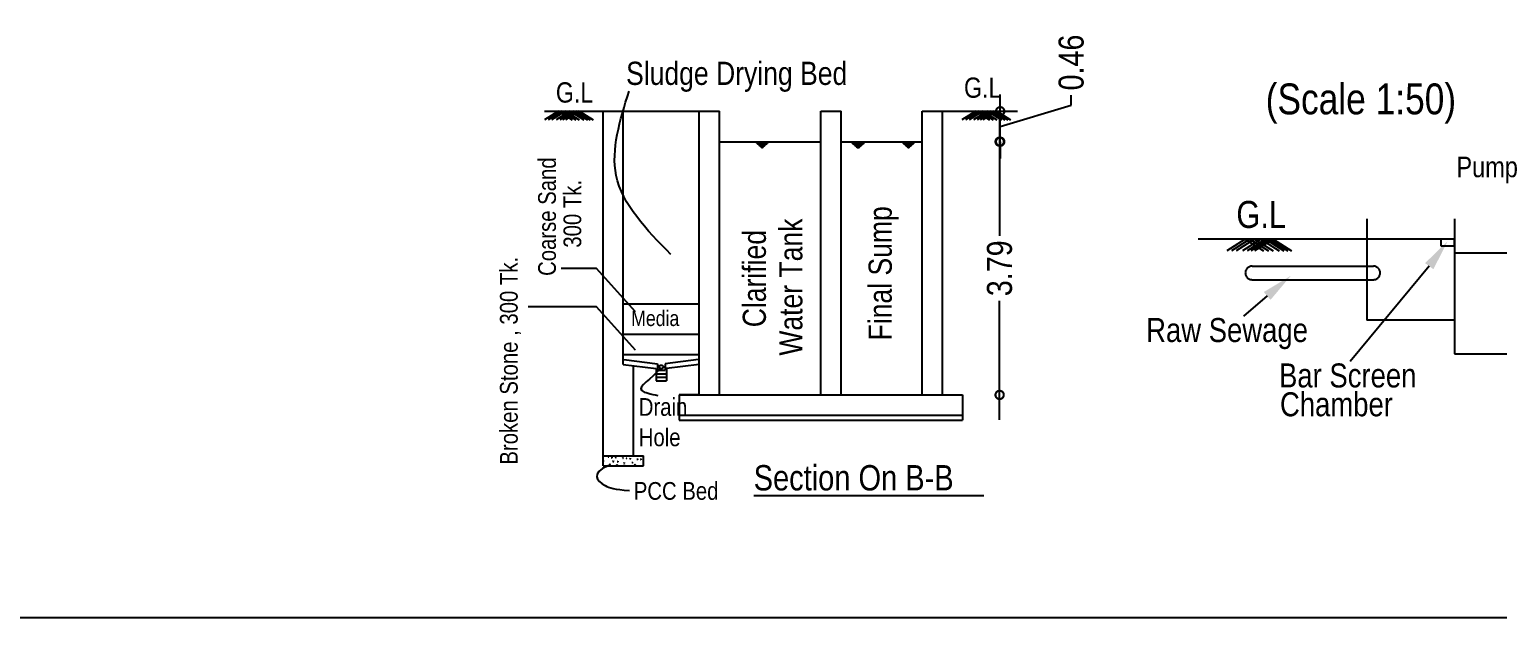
# Model space of a CAD drawing. Header units: metres. Extents: x 3750 to 6203, y 1588 to 3614.
# Drawn here: x 3848.84 to 3857.64, y 1632.47 to 1636 of the extents above; entities that cross this region are included whole.
import ezdxf

# ---------------------------------------------------------------- set-up
doc = ezdxf.new("R2010")
doc.units = ezdxf.units.M
doc.linetypes.add('ACAD_ISO02W100', pattern=[15, 12, -3])
doc.styles.add('DIM', font='swissc.ttf')
doc.styles.add('style2a', font='swissc.ttf')
doc.dimstyles.new('Din', dxfattribs={"dimscale": 0, "dimtxt": 0.25, "dimasz": 0.1, "dimexe": 0.15, "dimexo": 0.15, "dimgap": 0.03, "dimtad": 0, "dimzin": 0, "dimdsep": 46, "dimtxsty": 'DIM', "dimblk": 'DOTSMALL', "dimcen": 0.09, "dimdle": 0.15, "dimse1": 1, "dimse2": 1, "dimclrd": 256, "dimclre": 256, "dimclrt": 7, "dimadec": 0, "dimazin": 3, "dimtfac": 1, "dimtofl": 0, "dimtmove": 0, "dimatfit": 0, "dimldrblk": 'DOTSMALL', "dimfxl": 0, "dimtolj": 1, "dimtzin": 0, "dimarcsym": 0})

# ---------------------------------------------------------------- blocks, each defined once
blk = doc.blocks.new('_DotSmall')
at = {"color": 0, "linetype": 'ByBlock', "const_width": 0.5}
blk.add_lwpolyline([(-0.0625, 0, 1), (0.0625, 0, 1)], format="xyb", close=True, dxfattribs=at)
blk = doc.blocks.new('*D461')
at = {"lineweight": -2}
for p, q in [((3854.659, 1635.4719), (3854.659, 1634.7582)), ((3854.659, 1633.6539), (3854.659, 1634.3676))]:
    blk.add_line(p, q, dxfattribs=at)
at = {"layer": 'Defpoints', "color": 0}
for p in [(3854.1945, 1635.3219), (3854.1945, 1633.8039), (3854.659, 1633.8039)]:
    blk.add_point(p, dxfattribs=at)
at = {"lineweight": -2, "xscale": 0.1, "yscale": 0.1, "zscale": 0.1}
for p, rotation in [((3854.659, 1635.3219), 90), ((3854.659, 1633.8039), 270)]:
    blk.add_blockref('_DotSmall', p, dxfattribs=dict(at, rotation=rotation))
at = {"color": 7, "insert": (3854.659, 1634.5629), "char_height": 0.15, "attachment_point": 5, "rotation": 90, "style": 'DIM'}
blk.add_mtext('\\A1;3.79', dxfattribs=at)
blk = doc.blocks.new('*D462')
at = {"lineweight": -2}
for p, q in [((3854.6626, 1635.5041), (3854.6626, 1635.6041)), ((3855.0886, 1635.5408), (3855.0886, 1635.6008)), ((3854.6626, 1635.413), (3855.0886, 1635.5408)), ((3854.6626, 1635.3219), (3854.6626, 1635.5041)), ((3854.6626, 1635.3219), (3854.6626, 1635.2219))]:
    blk.add_line(p, q, dxfattribs=at)
at = {"layer": 'Defpoints', "color": 0}
for p in [(3854.1945, 1635.5041), (3854.6626, 1635.5041), (3854.1945, 1635.3219)]:
    blk.add_point(p, dxfattribs=at)
at = {"lineweight": -2, "xscale": 0.1, "yscale": 0.1, "zscale": 0.1}
for p, rotation in [((3854.6626, 1635.5041), 270), ((3854.6626, 1635.3219), 90)]:
    blk.add_blockref('_DotSmall', p, dxfattribs=dict(at, rotation=rotation))
at = {"color": 7, "insert": (3855.0886, 1635.7963), "char_height": 0.15, "attachment_point": 5, "rotation": 90, "style": 'DIM'}
blk.add_mtext('\\A1;0.46', dxfattribs=at)

msp = doc.modelspace()

# ---------------------------------------------------------------- linework, layer by layer
for p, q in [((3852.014, 1635.5041), (3851.931, 1635.4524)), ((3851.9319, 1635.5041), (3852.4012, 1635.5041)), ((3852.0353, 1635.5041), (3851.9523, 1635.4524)), ((3852.0566, 1635.5041), (3851.9736, 1635.4524)), ((3852.0843, 1635.5041), (3852.0012, 1635.4524)), ((3852.014, 1635.5041), (3852.097, 1635.4524)), ((3852.1056, 1635.5041), (3852.0225, 1635.4524)), ((3852.0353, 1635.5041), (3852.1183, 1635.4524)), ((3852.1226, 1635.5041), (3852.0396, 1635.4524)), ((3852.0566, 1635.5041), (3852.1396, 1635.4524)), ((3852.1396, 1635.5041), (3852.0566, 1635.4524)), ((3852.0843, 1635.5041), (3852.1673, 1635.4524)), ((3852.1056, 1635.5041), (3852.1886, 1635.4524)), ((3852.1226, 1635.5041), (3852.2056, 1635.4524)), ((3852.1396, 1635.5041), (3852.2227, 1635.4524)), ((3852.2819, 1633.3789), (3852.2819, 1635.5041)), ((3852.2819, 1635.5041), (3852.8587, 1635.5041)), ((3852.2819, 1635.5039), (3852.282, 1635.5041)), ((3852.4033, 1633.9861), (3852.4033, 1635.5041)), ((3852.8587, 1633.8039), (3852.8587, 1635.5041)), ((3852.8587, 1635.5041), (3852.9801, 1635.5041)), ((3852.9801, 1633.8039), (3852.9801, 1635.5041)), ((3853.5873, 1633.8039), (3853.5873, 1635.5041)), ((3853.5873, 1635.5041), (3853.7087, 1635.5041)), ((3853.7087, 1633.8039), (3853.7087, 1635.5041)), ((3854.1945, 1633.8039), (3854.1945, 1635.5041)), ((3854.1945, 1635.5041), (3854.3159, 1635.5041)), ((3854.3159, 1633.8039), (3854.3159, 1635.5041)), ((3854.3159, 1635.5041), (3854.766, 1635.5041)), ((3854.516, 1635.5041), (3854.433, 1635.4524)), ((3854.5373, 1635.5041), (3854.4543, 1635.4524)), ((3854.5586, 1635.5041), (3854.4756, 1635.4524)), ((3854.5863, 1635.5041), (3854.5033, 1635.4524)), ((3854.516, 1635.5041), (3854.5991, 1635.4524)), ((3854.6076, 1635.5041), (3854.5246, 1635.4524)), ((3854.5373, 1635.5041), (3854.6203, 1635.4524)), ((3854.6246, 1635.5041), (3854.5416, 1635.4524)), ((3854.6417, 1635.5041), (3854.5586, 1635.4524)), ((3854.5586, 1635.5041), (3854.6416, 1635.4524)), ((3854.5863, 1635.5041), (3854.6693, 1635.4524)), ((3854.6076, 1635.5041), (3854.6906, 1635.4524)), ((3854.6246, 1635.5041), (3854.7077, 1635.4524)), ((3854.6417, 1635.5041), (3854.7247, 1635.4524)), ((3852.9801, 1635.3219), (3853.5873, 1635.3219)), ((3853.2736, 1635.3166), (3853.1974, 1635.3166)), ((3853.2709, 1635.3142), (3853.2001, 1635.3142)), ((3853.2682, 1635.3118), (3853.2029, 1635.3118)), ((3853.2655, 1635.3094), (3853.2056, 1635.3094)), ((3853.2628, 1635.3069), (3853.2083, 1635.3069)), ((3853.26, 1635.3045), (3853.211, 1635.3045)), ((3853.2573, 1635.3021), (3853.2138, 1635.3021)), ((3853.2546, 1635.2996), (3853.2165, 1635.2996)), ((3853.2519, 1635.2972), (3853.2192, 1635.2972)), ((3853.2491, 1635.2948), (3853.2219, 1635.2948)), ((3853.2464, 1635.2924), (3853.2246, 1635.2924)), ((3853.2437, 1635.2899), (3853.2274, 1635.2899)), ((3853.241, 1635.2875), (3853.2301, 1635.2875)), ((3853.7087, 1635.3219), (3854.1945, 1635.3219)), ((3853.846, 1635.3166), (3853.7698, 1635.3166)), ((3853.8433, 1635.3142), (3853.7725, 1635.3142)), ((3853.8406, 1635.3118), (3853.7753, 1635.3118)), ((3853.8517, 1635.3166), (3853.7754, 1635.3166)), ((3853.8379, 1635.3094), (3853.778, 1635.3094)), ((3853.849, 1635.3142), (3853.7782, 1635.3142)), ((3853.8352, 1635.3069), (3853.7807, 1635.3069)), ((3853.8462, 1635.3118), (3853.7809, 1635.3118)), ((3853.8324, 1635.3045), (3853.7834, 1635.3045)), ((3853.8435, 1635.3094), (3853.7836, 1635.3094)), ((3853.8297, 1635.3021), (3853.7862, 1635.3021)), ((3853.8408, 1635.3069), (3853.7863, 1635.3069)), ((3853.827, 1635.2996), (3853.7889, 1635.2996)), ((3853.8381, 1635.3045), (3853.7891, 1635.3045)), ((3853.8243, 1635.2972), (3853.7916, 1635.2972)), ((3853.8353, 1635.3021), (3853.7918, 1635.3021)), ((3853.8215, 1635.2948), (3853.7943, 1635.2948)), ((3853.8326, 1635.2996), (3853.7945, 1635.2996)), ((3853.8188, 1635.2924), (3853.797, 1635.2924)), ((3853.8299, 1635.2972), (3853.7972, 1635.2972)), ((3853.8161, 1635.2899), (3853.7998, 1635.2899)), ((3853.8272, 1635.2948), (3853.7999, 1635.2948)), ((3853.8134, 1635.2875), (3853.8025, 1635.2875)), ((3853.8245, 1635.2924), (3853.8027, 1635.2924)), ((3853.8217, 1635.2899), (3853.8054, 1635.2899)), ((3853.819, 1635.2875), (3853.8081, 1635.2875)), ((3854.1508, 1635.3166), (3854.0746, 1635.3166)), ((3854.1481, 1635.3142), (3854.0773, 1635.3142)), ((3854.1454, 1635.3118), (3854.0801, 1635.3118)), ((3854.1427, 1635.3094), (3854.0828, 1635.3094)), ((3854.1399, 1635.3069), (3854.0855, 1635.3069)), ((3854.1372, 1635.3045), (3854.0882, 1635.3045)), ((3854.1345, 1635.3021), (3854.0909, 1635.3021)), ((3854.1318, 1635.2996), (3854.0937, 1635.2996)), ((3854.1291, 1635.2972), (3854.0964, 1635.2972)), ((3854.1263, 1635.2948), (3854.0991, 1635.2948)), ((3854.1236, 1635.2924), (3854.1018, 1635.2924)), ((3854.1209, 1635.2899), (3854.1046, 1635.2899)), ((3854.1182, 1635.2875), (3854.1073, 1635.2875)), ((3853.2383, 1635.2851), (3853.2328, 1635.2851)), ((3853.8107, 1635.2851), (3853.8052, 1635.2851)), ((3853.8163, 1635.2851), (3853.8108, 1635.2851)), ((3854.1154, 1635.2851), (3854.11, 1635.2851)), ((3856.8592, 1634.8584), (3856.8592, 1634.2522)), ((3857.3846, 1634.8584), (3857.3846, 1634.0502)), ((3857.3846, 1634.7372), (3855.8492, 1634.7372)), ((3856.1309, 1634.7372), (3856.0203, 1634.6684)), ((3856.1592, 1634.7372), (3856.0487, 1634.6684)), ((3856.1876, 1634.7372), (3856.077, 1634.6684)), ((3856.2244, 1634.7372), (3856.1139, 1634.6684)), ((3856.1309, 1634.7372), (3856.2414, 1634.6684)), ((3856.2528, 1634.7372), (3856.1422, 1634.6684)), ((3856.1592, 1634.7372), (3856.2698, 1634.6684)), ((3856.2755, 1634.7372), (3856.1649, 1634.6684)), ((3856.2981, 1634.7372), (3856.1876, 1634.6684)), ((3856.1876, 1634.7372), (3856.2981, 1634.6684)), ((3856.2244, 1634.7372), (3856.335, 1634.6684)), ((3856.2528, 1634.7372), (3856.3633, 1634.6684)), ((3856.2755, 1634.7372), (3856.386, 1634.6684)), ((3856.2981, 1634.7372), (3856.4087, 1634.6684)), ((3857.3846, 1634.7372), (3857.3038, 1634.7372)), ((3857.3038, 1634.7372), (3857.3038, 1634.6968)), ((3857.3038, 1634.6968), (3857.3846, 1634.6968)), ((3857.3846, 1634.6968), (3857.3846, 1634.7372)), ((3857.3846, 1634.6564), (3857.9908, 1634.6564)), ((3852.243, 1634.5617), (3852.031, 1634.5617)), ((3852.4761, 1634.3018), (3852.243, 1634.5617)), ((3852.243, 1634.3319), (3851.8332, 1634.3319)), ((3852.4761, 1634.072), (3852.243, 1634.3319)), ((3852.4033, 1634.3504), (3852.8587, 1634.3504)), ((3857.3846, 1634.2522), (3856.8592, 1634.2522)), ((3852.4033, 1634.1682), (3852.8587, 1634.1682)), ((3852.4033, 1634.0468), (3852.8587, 1634.0468)), ((3852.4033, 1633.9861), (3852.6006, 1633.9614)), ((3852.4071, 1634.0162), (3852.6082, 1633.9911)), ((3852.464, 1633.4396), (3852.464, 1633.9785)), ((3852.6082, 1633.9911), (3852.6082, 1633.9522)), ((3852.8549, 1634.0162), (3852.6538, 1633.9911)), ((3852.6538, 1633.9911), (3852.6538, 1633.9522)), ((3852.8587, 1633.9861), (3852.6613, 1633.9614)), ((3857.3846, 1634.0502), (3857.9908, 1634.0502)), ((3852.6006, 1633.9614), (3852.6006, 1633.8883)), ((3852.6006, 1633.9308), (3852.6613, 1633.9308)), ((3852.6006, 1633.9096), (3852.6613, 1633.9096)), ((3852.6006, 1633.8883), (3852.6613, 1633.8883)), ((3852.6082, 1633.9522), (3852.6538, 1633.9522)), ((3852.6613, 1633.9614), (3852.6613, 1633.8883)), ((3852.8587, 1633.8039), (3852.7372, 1633.8039)), ((3852.7372, 1633.8039), (3852.7372, 1633.6521)), ((3852.7372, 1633.8039), (3854.4374, 1633.8039)), ((3854.4374, 1633.8039), (3854.4374, 1633.6521)), ((3852.7372, 1633.6825), (3854.4374, 1633.6825)), ((3852.7372, 1633.6521), (3854.4374, 1633.6521)), ((3852.2819, 1633.4396), (3852.5247, 1633.4396)), ((3852.5247, 1633.3789), (3852.5247, 1633.4396)), ((3852.2819, 1633.4094), (3852.2859, 1633.411)), ((3852.2819, 1633.4092), (3852.2847, 1633.4073)), ((3852.2819, 1633.3789), (3852.5247, 1633.3789)), ((3852.2847, 1633.4073), (3852.2859, 1633.4109)), ((3852.3125, 1633.4332), (3852.3154, 1633.4367)), ((3852.3125, 1633.4332), (3852.3161, 1633.4329)), ((3852.3162, 1633.4329), (3852.3155, 1633.4367)), ((3852.3179, 1633.3849), (3852.3222, 1633.3865)), ((3852.3179, 1633.3849), (3852.3209, 1633.3828)), ((3852.3209, 1633.3875), (3852.3239, 1633.391)), ((3852.3209, 1633.3875), (3852.3246, 1633.3872)), ((3852.3209, 1633.3828), (3852.3222, 1633.3865)), ((3852.3246, 1633.3872), (3852.3239, 1633.391)), ((3852.3327, 1633.4289), (3852.3369, 1633.4305)), ((3852.3327, 1633.4289), (3852.3357, 1633.4269)), ((3852.3357, 1633.4269), (3852.3369, 1633.4305)), ((3852.3408, 1633.4049), (3852.3455, 1633.4099)), ((3852.3408, 1633.4049), (3852.3462, 1633.4041)), ((3852.3462, 1633.4041), (3852.3455, 1633.4098)), ((3852.3561, 1633.4294), (3852.359, 1633.4329)), ((3852.3561, 1633.4294), (3852.3597, 1633.4291)), ((3852.3597, 1633.4291), (3852.359, 1633.4329)), ((3852.3645, 1633.3837), (3852.3674, 1633.3872)), ((3852.3645, 1633.3837), (3852.3681, 1633.3834)), ((3852.3681, 1633.3834), (3852.3674, 1633.3872)), ((3852.3689, 1633.4045), (3852.3732, 1633.4061)), ((3852.3689, 1633.4045), (3852.372, 1633.4024)), ((3852.372, 1633.4024), (3852.3732, 1633.4061)), ((3852.3996, 1633.4256), (3852.4026, 1633.4291)), ((3852.3996, 1633.4256), (3852.4033, 1633.4253)), ((3852.4033, 1633.4253), (3852.4026, 1633.4291)), ((3852.4052, 1633.38), (3852.4094, 1633.3817)), ((3852.4052, 1633.38), (3852.4068, 1633.3789)), ((3852.4056, 1633.3949), (3852.4103, 1633.3998)), ((3852.4056, 1633.3949), (3852.411, 1633.394)), ((3852.408, 1633.3799), (3852.411, 1633.3834)), ((3852.408, 1633.3799), (3852.4117, 1633.3796)), ((3852.4085, 1633.3789), (3852.4094, 1633.3816)), ((3852.411, 1633.394), (3852.4103, 1633.3998)), ((3852.4117, 1633.3796), (3852.411, 1633.3834)), ((3852.42, 1633.4241), (3852.4242, 1633.4257)), ((3852.42, 1633.4241), (3852.423, 1633.422)), ((3852.423, 1633.422), (3852.4242, 1633.4257)), ((3852.4432, 1633.4218), (3852.4461, 1633.4253)), ((3852.4432, 1633.4218), (3852.4468, 1633.4215)), ((3852.4468, 1633.4214), (3852.4461, 1633.4253)), ((3852.4539, 1633.3789), (3852.4545, 1633.3796)), ((3852.4547, 1633.3789), (3852.4545, 1633.3796)), ((3852.4562, 1633.3996), (3852.4604, 1633.4012)), ((3852.4562, 1633.3996), (3852.4592, 1633.3976)), ((3852.4592, 1633.3975), (3852.4605, 1633.4012)), ((3852.4704, 1633.3848), (3852.4751, 1633.3898)), ((3852.4704, 1633.3848), (3852.4758, 1633.384)), ((3852.4758, 1633.384), (3852.4751, 1633.3897)), ((3852.4867, 1633.418), (3852.4897, 1633.4215)), ((3852.4867, 1633.418), (3852.4904, 1633.4177)), ((3852.4904, 1633.4176), (3852.4897, 1633.4214)), ((3852.5072, 1633.4192), (3852.5115, 1633.4208)), ((3852.5072, 1633.4192), (3852.5102, 1633.4172)), ((3852.5102, 1633.4171), (3852.5115, 1633.4208)), ((3853.1848, 1633.201), (3854.5634, 1633.201))]:
    msp.add_line(p, q)
at = {"linetype": 'ACAD_ISO02W100', "ltscale": 10}
for p, q in [((3856.1722, 1634.5755), (3856.8996, 1634.5755)), ((3856.1722, 1634.4947), (3856.8996, 1634.4947))]:
    msp.add_line(p, q, dxfattribs=at)
for points in [[(3857.2342, 1634.5756), (3856.76, 1634.0046)], [(3856.2627, 1634.3973), (3856.1207, 1634.2765)], [(3848.7431, 1632.4689), (3868.0531, 1632.4689)]]:
    msp.add_lwpolyline(points)
msp.add_circle((3852.631, 1633.9716), 0.0112)
for centre, start, end in [((3856.1722, 1634.5351), 90, 270), ((3856.8996, 1634.5351), 270, 90)]:
    msp.add_arc(centre, 0.0404, start, end, dxfattribs=at)
msp.add_spline([(3852.6886, 1634.6452), (3852.3609, 1635.1196), (3852.4377, 1635.6245)], degree=3)
for points, knots in [([(3852.6246, 1633.9625), (3852.5766, 1633.8981), (3852.4421, 1633.836), (3852.5687, 1633.8089), (3852.6097, 1633.8002)], [32.691972, 32.691972, 32.691972, 32.691972, 377.334517, 542.261198, 542.261198, 542.261198, 542.261198]), ([(3852.313, 1633.3789), (3852.2062, 1633.3333), (3852.2572, 1633.2681), (3852.3486, 1633.2375), (3852.441, 1633.2314)], [16.601414, 16.601414, 16.601414, 16.601414, 377.334517, 542.261198, 542.261198, 542.261198, 542.261198])]:
    msp.add_open_spline(points, degree=3, knots=knots)
for points in [[(3857.2093, 1634.5939), (3857.3442, 1634.7255), (3857.2592, 1634.5573)], [(3856.2426, 1634.4209), (3856.4043, 1634.5178), (3856.2828, 1634.3737)]]:
    msp.add_solid(points)

# ---------------------------------------------------------------- texts
at = {"style": 'style2a'}
for s, height, p in [(' Sludge Drying Bed', 0.138804, (3852.3758, 1635.6621)), ('G.L', 0.12144, (3851.999, 1635.5562)), ('G.L', 0.12144, (3854.4454, 1635.585)), ('          (Scale 1:50)', 0.184773, (3855.6655, 1635.4859)), ('Pump', 0.12318, (3857.397, 1635.1089)), ('G.L', 0.16166, (3856.0778, 1634.8048)), ('Media', 0.09254, (3852.4503, 1634.2168)), ('Raw Sewage', 0.14371, (3855.5374, 1634.121)), ('Bar Screen', 0.14371, (3856.3338, 1633.8488)), ('Chamber', 0.14371, (3856.3395, 1633.6759)), ('Drain', 0.10626, (3852.4961, 1633.6786)), ('Hole', 0.10626, (3852.4961, 1633.4967)), ('Section On B-B', 0.151797, (3853.1848, 1633.2314)), ('PCC Bed', 0.10626, (3852.4663, 1633.1753))]:
    msp.add_text(s, height=height, dxfattribs=at).set_placement(p)
for s, height, p in [('Coarse Sand ', 0.106258, (3851.9993, 1634.5173)), ('     300 Tk.', 0.106258, (3852.1511, 1634.5173)), ('     Water Tank', 0.138804, (3853.4767, 1633.8183)), ('Final Sump', 0.1388, (3854.0124, 1634.1308)), (' Clarified', 0.1388, (3853.258, 1634.1655)), (' Broken Stone , 300 Tk.', 0.106258, (3851.7702, 1633.3524))]:
    msp.add_text(s, height=height, rotation=90, dxfattribs=at).set_placement(p)

# ---------------------------------------------------------------- dimensions: what is measured, and where the dimension line sits
for base, p2, picture, middle in [((3854.6626, 1635.5041), (3854.1945, 1635.5041), '*D462', (3855.0886, 1635.6308)), ((3854.65903, 1633.80393), (3854.1945, 1633.80393), '*D461', (3854.65903, 1634.56292))]:
    dim = msp.add_linear_dim(base=base, p1=(3854.1945, 1635.3219), p2=p2, angle=90, dimstyle='Din', override={"dimscale": 1, "dimtxt": 0.15, "dimlfac": 2.5, "dimpost": '\\X', "dimblk1": 'DotSmall', "dimblk2": 'DotSmall', "dimsah": 1, "dimtmove": 1})
    dim.commit()
    dim.dimension.update_dxf_attribs({"geometry": picture, "text_midpoint": middle})

doc.saveas('drawing.dxf')
